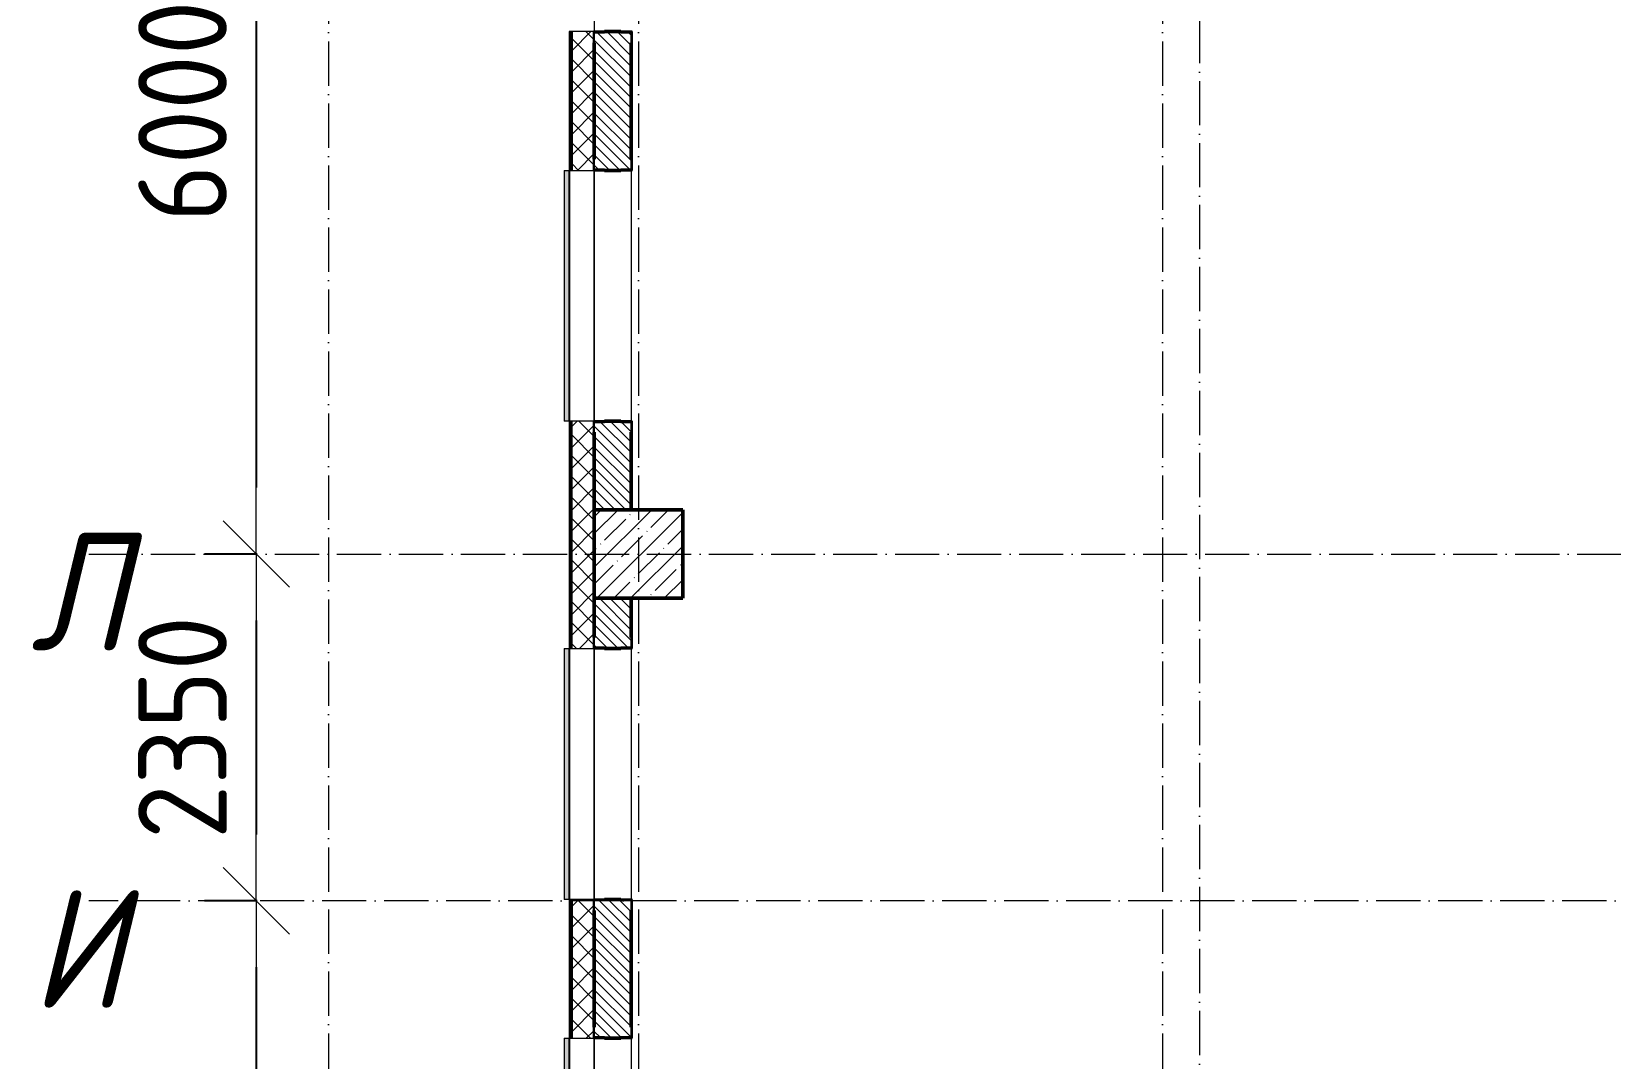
# Model space of a CAD drawing. Header units: millimetres. Extents: x 2294 to 908349, y -83289 to 219220.
# Drawn here: x 74501 to 85198, y 21288 to 28246 of the extents above; entities that cross this region are included whole.
import ezdxf

# ---------------------------------------------------------------- set-up
doc = ezdxf.new("R2010")
doc.units = ezdxf.units.MM
doc.linetypes.add('50_200_ШТРИХ_1Т_ш5_п1_п1_', pattern=[700, 500, -100, 0, -100])
for name, color, linetype, lineweight in [('A-____-____-DIMS', 7, 'Continuous', 9), ('A-GENM-____-MCUT', 7, 'Continuous', 25), ('A-GENM-____-OTLN-1', 7, 'Continuous', 25), ('A-GLAZ-____-OTLN', 7, 'Continuous', 9), ('A-WALL-____-MCUT-2', 7, 'Continuous', 50), ('A-WALL-____-MCUT-3', 7, 'Continuous', 9), ('A-WALL-____-OTLN', 7, 'Continuous', 9), ('A-WALL-____-PATT-1', 7, 'Continuous', 9), ('A-WALL-FNSH-MCUT-1', 7, 'Continuous', 9), ('S-COLS-____-MCUT', 7, 'Continuous', 50), ('S-COLS-____-OTLN', 7, 'Continuous', 9), ('S-GRID-____-IDEN', 7, 'Continuous', 9), ('S-GRID-____-OTLN-1', 7, '50_200_ШТРИХ_1Т_ш5_п1_п1_', 9)]:
    doc.layers.add(name, color=color, linetype=linetype, lineweight=lineweight)
doc.layers.add('A-GLAZ-____-OTLN-1', color=7, linetype='Continuous', lineweight=9, true_color=0xc0c0c0)
doc.styles.add('ISOCPEUR_I', font='isocpeui.ttf', dxfattribs={"width": 0.9, "height": 2.5})
doc.styles.add('СПДС', font='isocpeur.ttf', dxfattribs={"width": 0.9})
doc.dimstyles.new('Размера А3', dxfattribs={"dimtxt": 800, "dimasz": 450, "dimexe": 350, "dimexo": 100, "dimgap": 200, "dimtad": 1, "dimdec": 0, "dimrnd": 10, "dimzin": 0, "dimdsep": 46, "dimtxsty": 'СПДС', "dimblk": 'ARROWHEAD_6', "dimcen": 1, "dimclrd": 5, "dimclre": 5, "dimclrt": 5, "dimazin": 0, "dimtfac": 1, "dimtdec": 0, "dimtmove": 2, "dimatfit": 3, "dimfxl": 1, "dimtolj": 1, "dimtzin": 0, "dimarcsym": 0})
pattern_1 = [(135, (7562.787, 6025.276), (-35.35534, -35.35534), [])]

# ---------------------------------------------------------------- blocks, each defined once
blk = doc.blocks.new('BSC_Колонна _Прямоугольная - 600х600-V12-АР1_План отверстий 2 этажа в осях 1-64_А-ГГ')
at = {"layer": 'S-COLS-____-OTLN'}
h = blk.add_hatch(dxfattribs=at)
h.set_pattern_fill('FP_40', color=256, style=0, pattern_type=2)
h.set_pattern_definition([(45, (-71050, -18681.04), (-114.04925, 114.04925), []), (45, (-70935.95, -18681.04), (-114.04925, 114.04925), [201.613, -40.323, 3.353, -36.97])])
h.paths.add_polyline_path([(-300, -300), (300, -300), (300, 300), (-300, 300)], flags=0)
at = {"layer": 'S-COLS-____-MCUT'}
for p, q in [((300, 300), (-300, 300)), ((-300, 300), (-300, -300)), ((300, -300), (300, 300)), ((-300, -300), (300, -300))]:
    blk.add_line(p, q, dxfattribs=at)
blk = doc.blocks.new('Фахверк_СКБ_Уголок - 250_2700-27497298-АР1_План отверстий 2 этажа в осях 1-64_А-ГГ')
at = {"layer": 'A-GENM-____-MCUT'}
for p, q in [((200, 181), (125, 181)), ((125, 181), (125, 106)), ((131, 106), (131, 175)), ((131, 175), (200, 175)), ((200, 175), (200, 181)), ((125, 106), (131, 106)), ((131, -6), (125, -6)), ((125, -6), (125, -81)), ((125, -81), (200, -81)), ((131, -75), (131, -6)), ((200, -75), (131, -75)), ((200, -81), (200, -75))]:
    blk.add_line(p, q, dxfattribs=at)
blk = doc.blocks.new('Отлив_СКБ - Отлив витража_СФТК-31883956-АР1_План отверстий 2 этажа в осях 1-64_А-ГГ')
at = {"layer": 'A-GLAZ-____-OTLN-1'}
for points in [[(0, 3), (0, 2), (1700, 3), (1700, 37), (0, 37)], [(0, 2), (0, 0), (1700, 0), (1700, 2)]]:
    blk.add_hatch(color=256, dxfattribs=at).paths.add_polyline_path(points, flags=0)
at = {"layer": 'A-GLAZ-____-OTLN'}
for p, q in [((0, 3), (0, 37)), ((1700, 37), (0, 37)), ((0, 2), (1700, 2)), ((1700, 37), (1700, 3)), ((1700, 0), (0, 0))]:
    blk.add_line(p, q, dxfattribs=at)
blk = doc.blocks.new('2floor')
at = {"layer": 'A-WALL-____-PATT-1'}
h = blk.add_hatch(dxfattribs=at)
h.set_pattern_fill('FP_1', color=256, style=0, pattern_type=2)
h.set_pattern_definition([(45, (7562.79, 6025.28), (-70.71068, 70.71068), []), (135, (7562.79, 6025.28), (-70.71068, -70.71068), [])])
h.paths.add_polyline_path([(78163, 18356), (78313, 18356), (78313, 19651), (78307, 19651), (78307, 19726), (78163, 19726)], flags=0)
h.paths.add_polyline_path([(78307, 21426), (78307, 21501), (78313, 21501), (78313, 22291), (78307, 22291), (78307, 22366), (78163, 22366), (78163, 21426), (78248, 21426)], flags=0)
h.paths.add_polyline_path([(78248, 24066), (78307, 24066), (78307, 24141), (78313, 24141), (78313, 25531), (78307, 25531), (78307, 25606), (78163, 25606), (78163, 24066)], flags=0)
h.paths.add_polyline_path([(78307, 27306), (78307, 27381), (78313, 27381), (78313, 28171), (78307, 28171), (78307, 28246), (78163, 28246), (78163, 27306), (78248, 27306)], flags=0)
h.paths.add_polyline_path([(78248, 29946), (78307, 29946), (78307, 30021), (78313, 30021), (78313, 31411), (78307, 31411), (78307, 31486), (78163, 31486), (78163, 29946)], flags=0)
h.paths.add_polyline_path([(78248, 33186), (78307, 33186), (78307, 33261), (78313, 33261), (78313, 34051), (78307, 34051), (78307, 34126), (78163, 34126), (78163, 33186)], flags=0)
h.paths.add_polyline_path([(78307, 35826), (78307, 35901), (78313, 35901), (78313, 37291), (78307, 37291), (78307, 37366), (78163, 37366), (78163, 35826), (78248, 35826)], flags=0)
h.paths.add_polyline_path([(78307, 39066), (78307, 39141), (78313, 39141), (78313, 39931), (78307, 39931), (78307, 40006), (78163, 40006), (78163, 39066), (78248, 39066)], flags=0)
h.paths.add_polyline_path([(78248, 41706), (78307, 41706), (78307, 41781), (78313, 41781), (78313, 43171), (78307, 43171), (78307, 43246), (78163, 43246), (78163, 41706)], flags=0)
h.paths.add_polyline_path([(78248, 44946), (78307, 44946), (78307, 45021), (78313, 45021), (78313, 45811), (78307, 45811), (78307, 45886), (78163, 45886), (78163, 44946)], flags=0)
h.paths.add_polyline_path([(78307, 47586), (78307, 47661), (78313, 47661), (78313, 49106), (78163, 49106), (78163, 47586), (78248, 47586)], flags=0)
h = blk.add_hatch(dxfattribs=at)
h.set_pattern_fill('FP_6', color=256, style=0, pattern_type=2)
h.set_pattern_definition(pattern_1)
h.paths.add_polyline_path([(78563, 25006), (78563, 25600), (78494, 25600), (78494, 25606), (78382, 25606), (78382, 25600), (78313, 25600), (78313, 25006), (78382, 25006)], flags=0)
h.paths.add_polyline_path([(78494, 27306), (78494, 27312), (78563, 27312), (78563, 28240), (78494, 28240), (78494, 28246), (78382, 28246), (78382, 28240), (78313, 28240), (78313, 27312), (78382, 27312), (78382, 27306)], flags=0)
h.paths.add_polyline_path([(78494, 29946), (78494, 29952), (78563, 29952), (78563, 30406), (78313, 30406), (78313, 29952), (78382, 29952), (78382, 29946)], flags=0)
h = blk.add_hatch(dxfattribs=at)
h.set_pattern_fill('FP_6', color=256, style=0, pattern_type=2)
h.set_pattern_definition(pattern_1)
h.paths.add_polyline_path([(78382, 18956), (78563, 18956), (78563, 19720), (78494, 19720), (78494, 19726), (78382, 19726), (78382, 19720), (78313, 19720), (78313, 18956)], flags=0)
h.paths.add_polyline_path([(78382, 21426), (78494, 21426), (78494, 21432), (78563, 21432), (78563, 22360), (78494, 22360), (78494, 22366), (78382, 22366), (78382, 22360), (78313, 22360), (78313, 21432), (78382, 21432)], flags=0)
h.paths.add_polyline_path([(78494, 24066), (78494, 24072), (78563, 24072), (78563, 24406), (78313, 24406), (78313, 24072), (78382, 24072), (78382, 24066)], flags=0)
at = {"layer": 'A-WALL-____-MCUT-2'}
for p, q in [((78494, 28246), (78382, 28246)), ((78313, 27381), (78313, 28171)), ((78313, 28171), (78313, 27381)), ((78563, 27381), (78563, 28171)), ((78382, 27306), (78494, 27306)), ((78494, 25606), (78382, 25606)), ((78313, 25006), (78313, 25531)), ((78313, 25531), (78313, 25006)), ((78563, 25006), (78563, 25531)), ((78313, 24141), (78313, 24406)), ((78313, 24406), (78313, 24141)), ((78563, 24141), (78563, 24406)), ((78382, 24066), (78494, 24066)), ((78494, 22366), (78382, 22366)), ((78313, 21501), (78313, 22291)), ((78313, 22291), (78313, 21501)), ((78563, 21501), (78563, 22291)), ((78382, 21426), (78494, 21426))]:
    blk.add_line(p, q, dxfattribs=at)
at = {"layer": 'A-WALL-____-MCUT-3'}
for p, q in [((78151, 28246), (78151, 27306)), ((78156, 28246), (78156, 27306)), ((78307, 28246), (78163, 28246)), ((78163, 28246), (78163, 27306)), ((78163, 27306), (78307, 27306)), ((78151, 25606), (78151, 24066)), ((78156, 25606), (78156, 24066)), ((78307, 25606), (78163, 25606)), ((78163, 25606), (78163, 25606)), ((78163, 24066), (78163, 25606)), ((78163, 24066), (78307, 24066)), ((78151, 22366), (78151, 21426)), ((78156, 22366), (78156, 21426)), ((78307, 22366), (78163, 22366)), ((78163, 22366), (78163, 21426)), ((78163, 21426), (78307, 21426))]:
    blk.add_line(p, q, dxfattribs=at)
at = {"layer": 'A-WALL-____-OTLN'}
for p, q in [((78313, 29946), (78313, 28246)), ((78313, 27306), (78313, 25606)), ((78313, 25606), (78313, 27306)), ((78563, 27306), (78563, 25606)), ((78313, 24066), (78313, 22366)), ((78313, 22366), (78313, 24066)), ((78563, 24066), (78563, 22366)), ((78313, 21426), (78313, 19726)), ((78313, 19726), (78313, 21426)), ((78563, 21426), (78563, 19726))]:
    blk.add_line(p, q, dxfattribs=at)
at = {"layer": 'A-WALL-FNSH-MCUT-1'}
for p, q in [((78163, 28246), (78143, 28246)), ((78143, 28246), (78143, 27306)), ((78143, 27306), (78163, 27306)), ((78163, 25606), (78143, 25606)), ((78143, 25606), (78143, 24066)), ((78143, 24066), (78163, 24066)), ((78163, 22366), (78143, 22366)), ((78143, 22366), (78143, 21426)), ((78143, 21426), (78163, 21426))]:
    blk.add_line(p, q, dxfattribs=at)
at = {"layer": 'A-GENM-____-OTLN-1'}
for p, rotation in [((78388, 28371), 269.9999999999999), ((78488, 27181), 89.99999999999991), ((78388, 25731), 269.9999999999999), ((78488, 23941), 89.99999999999991), ((78388, 22491), 269.9999999999999), ((78488, 21301), 89.99999999999991)]:
    blk.add_blockref('Фахверк_СКБ_Уголок - 250_2700-27497298-АР1_План отверстий 2 этажа в осях 1-64_А-ГГ', p, dxfattribs=dict(at, rotation=rotation))
at = {"layer": 'A-GLAZ-____-OTLN', "rotation": 90}
for p in [(78146, 25606), (78146, 22366), (78146, 19726)]:
    blk.add_blockref('Отлив_СКБ - Отлив витража_СФТК-31883956-АР1_План отверстий 2 этажа в осях 1-64_А-ГГ', p, dxfattribs=at)
at = {"layer": 'S-COLS-____-OTLN'}
blk.add_blockref('BSC_Колонна _Прямоугольная - 600х600-V12-АР1_План отверстий 2 этажа в осях 1-64_А-ГГ', (78613, 24706), dxfattribs=at)
blk = doc.blocks.new('ARROWHEAD_6')
at = {"color": 0, "linetype": 'Continuous'}
for p, q in [((-0.5, -0.5), (0.5, 0.5)), ((0, 0), (-1, 0))]:
    blk.add_line(p, q, dxfattribs=at)
blk = doc.blocks.new('*D2805')
at = {"layer": 'A-____-____-DIMS', "color": 0, "lineweight": -2, "transparency": 16777216}
for p, q in [((234050, 30706), (233694, 30706)), ((234044, 30256), (234044, 25156)), ((234050, 24706), (233694, 24706))]:
    blk.add_line(p, q, dxfattribs=at)
at = {"layer": 'Defpoints', "color": 0, "transparency": 16777216}
for p in [(234150, 30706), (234044, 24706), (234150, 24706)]:
    blk.add_point(p, dxfattribs=at)
at = {"layer": 'A-____-____-DIMS', "color": 0, "lineweight": -2, "transparency": 16777216, "xscale": 450, "yscale": 450, "zscale": 450}
for p, rotation in [((234044, 30706), 90), ((234044, 24706), 270)]:
    blk.add_blockref('ARROWHEAD_6', p, dxfattribs=dict(at, rotation=rotation))
at = {"layer": 'A-____-____-DIMS', "color": 0, "transparency": 16777216, "insert": (233544, 27706), "char_height": 600, "attachment_point": 5, "rotation": 90, "style": 'СПДС'}
blk.add_mtext('\\A1;6000', dxfattribs=at)
blk = doc.blocks.new('*D2806')
at = {"layer": 'A-____-____-DIMS', "color": 0, "lineweight": -2, "transparency": 16777216}
for p, q in [((234050, 24706), (233694, 24706)), ((234044, 24256), (234044, 22806)), ((234050, 22356), (233694, 22356))]:
    blk.add_line(p, q, dxfattribs=at)
at = {"layer": 'Defpoints', "color": 0, "transparency": 16777216}
for p in [(234150, 24706), (234044, 22356), (234150, 22356)]:
    blk.add_point(p, dxfattribs=at)
at = {"layer": 'A-____-____-DIMS', "color": 0, "lineweight": -2, "transparency": 16777216, "xscale": 450, "yscale": 450, "zscale": 450}
for p, rotation in [((234044, 24706), 90), ((234044, 22356), 270)]:
    blk.add_blockref('ARROWHEAD_6', p, dxfattribs=dict(at, rotation=rotation))
at = {"layer": 'A-____-____-DIMS', "color": 0, "transparency": 16777216, "insert": (233544, 23531), "char_height": 600, "attachment_point": 5, "rotation": 90, "style": 'СПДС'}
blk.add_mtext('\\A1;2350', dxfattribs=at)
blk = doc.blocks.new('*D2807')
at = {"layer": 'A-____-____-DIMS', "color": 0, "lineweight": -2, "transparency": 16777216}
for p, q in [((234050, 22356), (233694, 22356)), ((234044, 21906), (234044, 18906)), ((234050, 18456), (233694, 18456))]:
    blk.add_line(p, q, dxfattribs=at)
at = {"layer": 'Defpoints', "color": 0, "transparency": 16777216}
for p in [(234150, 22356), (234044, 18456), (234150, 18456)]:
    blk.add_point(p, dxfattribs=at)
at = {"layer": 'A-____-____-DIMS', "color": 0, "lineweight": -2, "transparency": 16777216, "xscale": 450, "yscale": 450, "zscale": 450}
for p, rotation in [((234044, 22356), 90), ((234044, 18456), 270)]:
    blk.add_blockref('ARROWHEAD_6', p, dxfattribs=dict(at, rotation=rotation))
at = {"layer": 'A-____-____-DIMS', "color": 0, "transparency": 16777216, "insert": (233544, 20406), "char_height": 600, "attachment_point": 5, "rotation": 90, "style": 'СПДС'}
blk.add_mtext('\\A1;3900', dxfattribs=at)
blk = doc.blocks.new('3osi')
at = {"layer": 'S-GRID-____-OTLN-1', "color": 251, "ltscale": 0.6, "true_color": 0x636466}
for p, q in [((234533.5, 55906.2), (234533.5, 1542.7)), ((236633.5, 55906.2), (236633.5, 1715.3)), ((240183.5, 55906.2), (240183.5, 17356.3)), ((240433.5, 55638), (240433.5, 17356.3)), ((232910.3, 24706.3), (255902.3, 24706.3)), ((269657.9, 22356.3), (232910.3, 22356.3))]:
    blk.add_line(p, q, dxfattribs=at)
at = {"layer": 'S-GRID-____-IDEN', "char_height": 800, "width": 223.671, "attachment_point": 1, "style": 'ISOCPEUR_I'}
for s, insert in [('\\fISOCPEUR|b0|i1|c204|p34|;\\W.9;Л', (232512.3, 24853)), ('\\fISOCPEUR|b0|i1|c204|p34|;\\W.9;И', (232517.5, 22432.4))]:
    blk.add_mtext(s, dxfattribs=dict(at, insert=insert))
at = {"layer": 'A-____-____-DIMS'}
for base, p1, p2, picture, middle in [((234043.9, 24706.3), (234149.9, 30706.3), (234149.9, 24706.3), '*D2805', (233543.9, 27706.3)), ((234043.9, 22356.3), (234149.9, 24706.3), (234149.9, 22356.3), '*D2806', (233543.9, 23531.3)), ((234043.9, 18456.3), (234149.9, 22356.3), (234149.9, 18456.3), '*D2807', (233543.9, 20406.3))]:
    dim = blk.add_linear_dim(base=base, p1=p1, p2=p2, angle=90, dimstyle='Размера А3', override={"dimtxt": 600, "dimclrd": 0, "dimclre": 0, "dimclrt": 0}, dxfattribs=at)
    dim.commit()
    dim.dimension.update_dxf_attribs({"geometry": picture, "text_midpoint": middle})

msp = doc.modelspace()

# ---------------------------------------------------------------- block references
for name, p in [('3osi', (-158020.7, 0)), ('2floor', (0, 0))]:
    msp.add_blockref(name, p)

doc.saveas('drawing.dxf')
